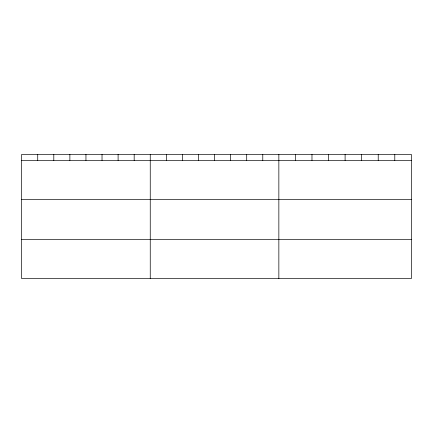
<?xml version="1.0" encoding="UTF-8"?>
<svg xmlns="http://www.w3.org/2000/svg" width="433" height="433" viewBox="0 0 433 433"><rect width="100%" height="100%" fill="white"/><g stroke="black" fill="none" stroke-linecap="round" stroke-linejoin="round"><path stroke-width="0.65" d="M411.35 199.44L411.35 154.408L21.65 154.408L21.65 278.592L411.35 278.592L411.35 199.44L21.65 199.44M21.65 160.459L411.35 160.459M21.65 239.606L411.35 239.606M394.788 154.408L394.788 160.459M378.225 154.408L378.225 160.459M361.663 154.408L361.663 160.459M345.101 154.408L345.101 160.459M328.539 154.408L328.539 160.459M311.976 154.408L311.976 160.459M295.414 154.408L295.414 160.459M278.852 154.408L278.852 278.592M262.777 154.408L262.777 160.459M246.702 154.408L246.702 160.459M230.627 154.408L230.627 160.459M214.552 154.408L214.552 160.459M198.476 154.408L198.476 160.459M182.401 154.408L182.401 160.459M166.326 154.408L166.326 160.459M150.251 154.408L150.251 278.592M134.176 154.408L134.176 160.459M118.101 154.408L118.101 160.459M102.026 154.408L102.026 160.459M85.951 154.408L85.951 160.459M69.875 154.408L69.875 160.459M53.8 154.408L53.8 160.459M37.725 154.408L37.725 160.459"/></g></svg>
